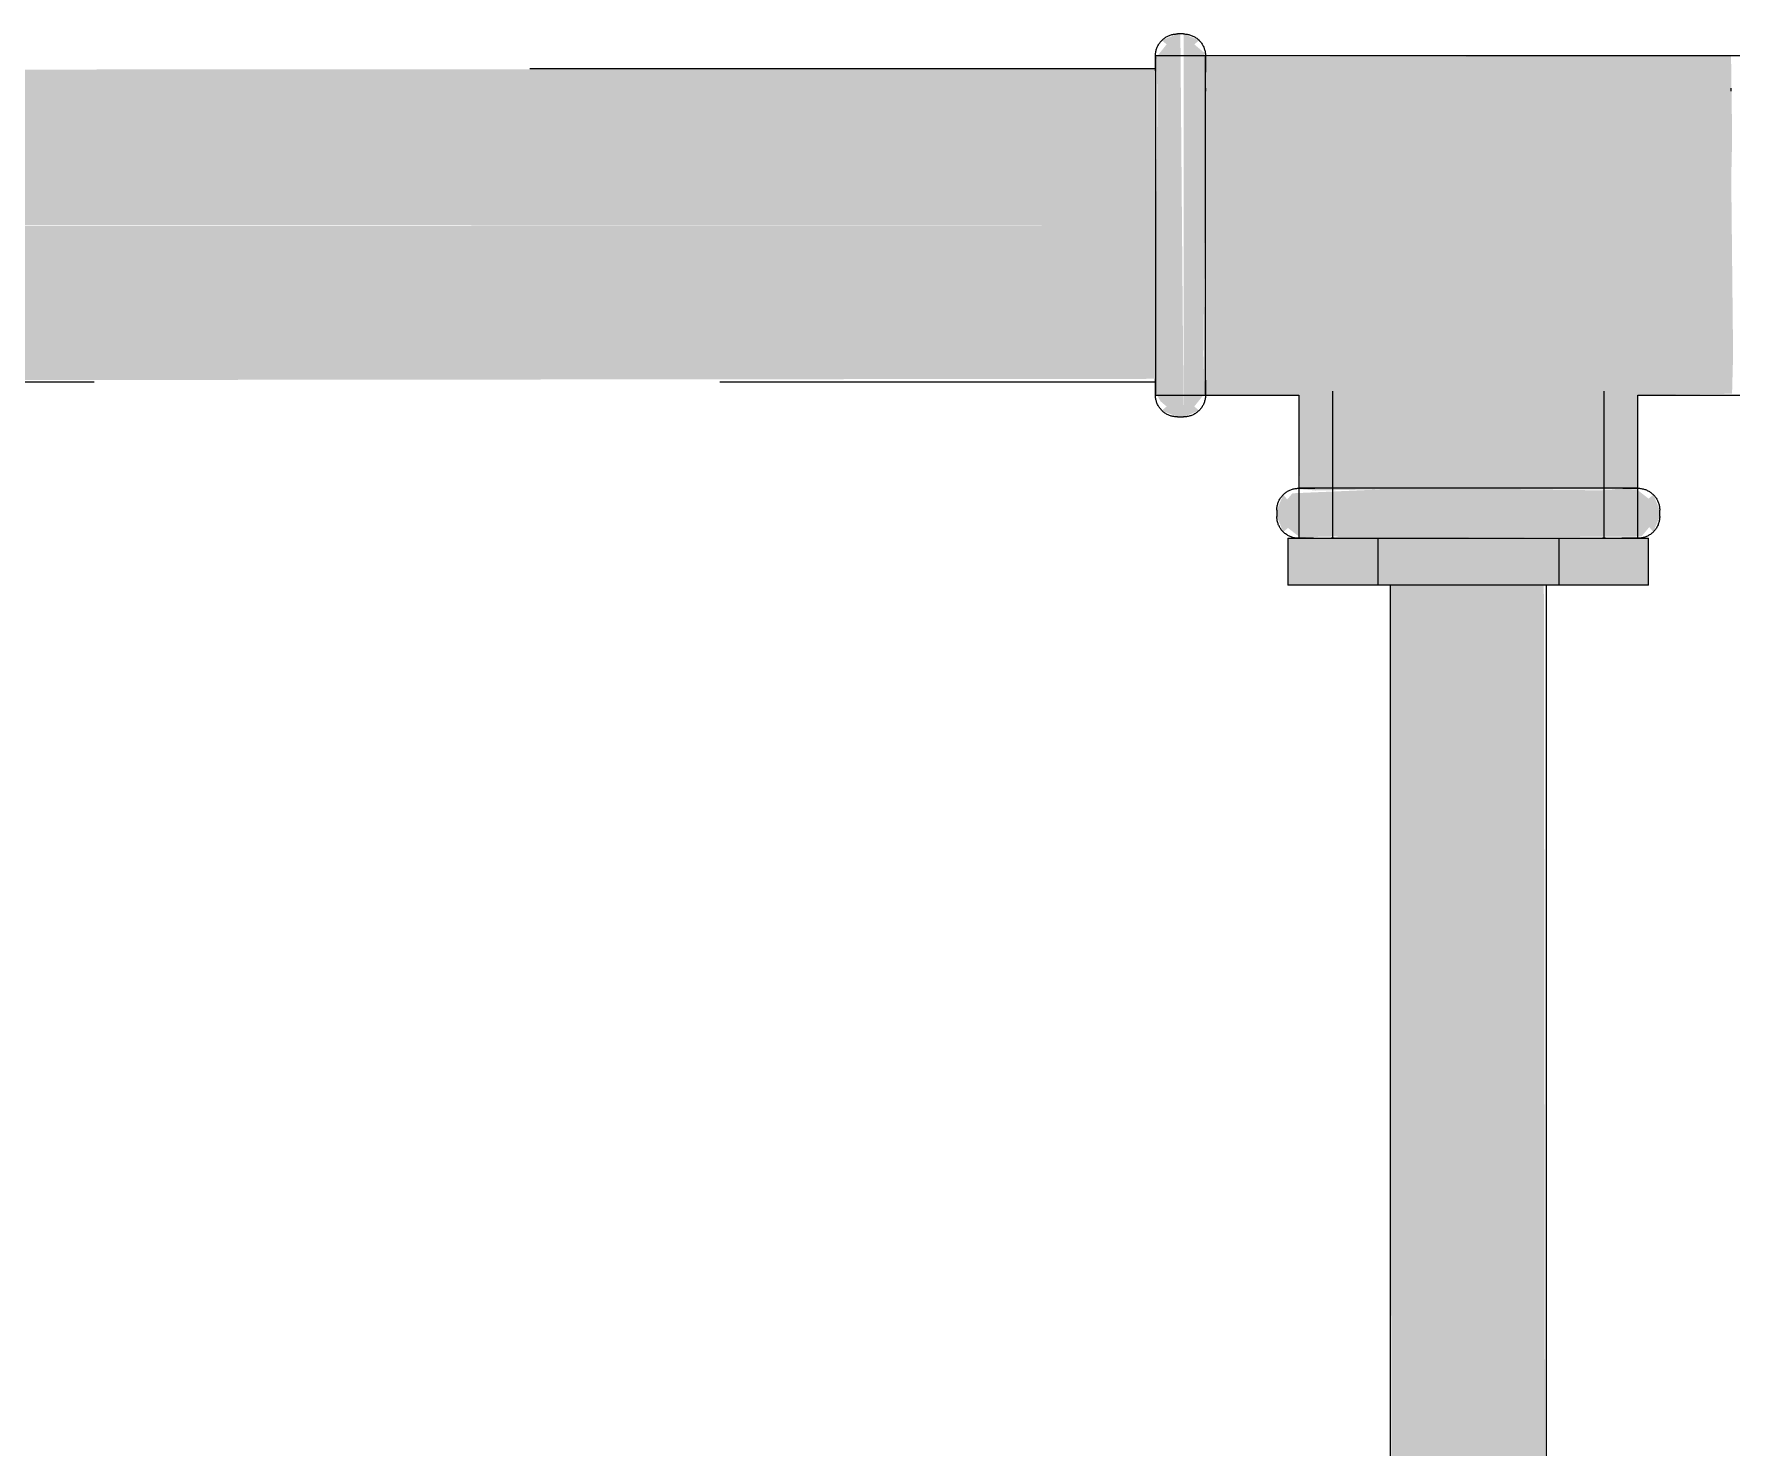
# Model space of a CAD drawing. Header units: metres. Extents: x 5 to 242, y -3 to 162.
# Drawn here: x 17.7074 to 17.9786, y 117.569 to 117.7948 of the extents above; entities that cross this region are included whole.
import ezdxf

# ---------------------------------------------------------------- set-up
doc = ezdxf.new("R2010")
doc.units = ezdxf.units.M
doc.linetypes.add('Aligning Line', pattern=[0.011999999364568484, 0.005999999682284242, -0.005999999682284242])
doc.layers.add('P-PIPE', color=7, linetype='Continuous', lineweight=5)

msp = doc.modelspace()

# ---------------------------------------------------------------- hatches: boundary and pattern name
at = {"layer": 'P-PIPE', "true_color": 0x7f7f7f}
for points in [[(17.89012752070721, 117.7335843424149), (17.89012752070721, 117.7947843424149), (17.88765264697305, 117.793759216149), (17.88841930943518, 117.7931196539487), (17.88678744790097, 117.7910780890594), (17.88695413481025, 117.7848839158148), (17.88666676756772, 117.7571670884713), (17.88665033600405, 117.7425337073203), (17.88678744790217, 117.7372905957627), (17.88743326944235, 117.7360779351123), (17.88841930945647, 117.735249030934), (17.88765264697305, 117.7346094686807), (17.88871016585853, 117.7341714300159)], [(17.89012752070721, 117.7335843424149), (17.89112752070723, 117.7335843424149), (17.89061321364643, 117.7947843424149), (17.89012752070721, 117.7947843424149), (17.89012752070721, 117.735249030934)], [(17.89112752070723, 117.7335843424149), (17.89360239444137, 117.7346094686807), (17.89283573193821, 117.7352490309903), (17.89446759350916, 117.7372905957837), (17.89430090659961, 117.7434847690794), (17.89455937500699, 117.7711983385371), (17.89444771094476, 117.7777343424149), (17.89441992707209, 117.7917879169122), (17.89283573197186, 117.7931196539363), (17.89360239444137, 117.793759216149), (17.89112752070723, 117.7947843424149), (17.89112752070723, 117.7365063824009)], [(17.91221859185937, 117.7218245923108), (17.92961352458487, 117.7221200833758), (17.94000863895667, 117.722033325782), (17.95943669537969, 117.7219900927776), (17.96191493026369, 117.7219220612366), (17.96372752070715, 117.7221843424149), (17.96372752070715, 117.7370843424149), (17.93662752070715, 117.7641843424149), (17.90952752070713, 117.7370843424149), (17.90973377409341, 117.7220244152148), (17.91187160067923, 117.7218630915703)], [(17.9498100393395, 117.7186843424148), (17.96722752070711, 117.7186843424148), (17.96620239444127, 117.721159216149), (17.96544700209991, 117.720530341601), (17.96352126734375, 117.7220244152166), (17.95732709409174, 117.7218577283089), (17.92895197399534, 117.7221540195213), (17.92286992797747, 117.7220036425), (17.90852111335737, 117.7213785936426), (17.90769220918705, 117.7203925536774), (17.90705264697297, 117.721159216149), (17.90602752070711, 117.7186843424148), (17.94899022192612, 117.7186843424148)], [(17.94989170186564, 117.7176843424149), (17.96722752070711, 117.7176843424149), (17.96722752070711, 117.7186843424148), (17.90602752070711, 117.7186843424148), (17.90602752070711, 117.7176843424149), (17.94899022192612, 117.7176843424149)], [(17.91487837937848, 117.7141843424149), (17.96430548072104, 117.7144804228661), (17.96556283216923, 117.7159761311715), (17.96620239444127, 117.7152094686807), (17.96722752070711, 117.7176843424149), (17.90602752070711, 117.7176843424149), (17.90705264697297, 117.7152094686807), (17.90780803931436, 117.715838343009), (17.90973377405763, 117.7143442696081), (17.9159279472876, 117.7145109565164), (17.91470316015956, 117.7141843424149)], [(17.91489411664728, 117.7066843424149), (17.92214549054351, 117.7066843424149), (17.92214549054351, 117.7141843424149), (17.90780803931436, 117.7141843424149), (17.90780803931436, 117.7066843424149), (17.91470316015956, 117.7066843424149)], [(17.94899022192612, 117.7066843424149), (17.95110955087077, 117.7066843424149), (17.95110955087077, 117.7141843424149), (17.92214549054351, 117.7141843424149), (17.92214549054351, 117.7066843424149), (17.94895106668041, 117.7066843424149)], [(17.95181624353317, 117.7066843424149), (17.96544700209991, 117.7066843424149), (17.96544700209991, 117.7141843424149), (17.95110955087077, 117.7141843424149), (17.95110955087077, 117.7066843424149)]]:
    msp.add_hatch(color=8, dxfattribs=at).paths.add_polyline_path(points)
h = msp.add_hatch(color=8, dxfattribs=at)
h.paths.add_polyline_path([(17.89445374316094, 117.7370843424149), (17.90952752070713, 117.7370843424149), (17.93662752070715, 117.7641843424149), (17.96372752070715, 117.7370843424149), (17.97878744790316, 117.7372905957566), (17.97895413480508, 117.7434847688918), (17.97865764860563, 117.7717192496867), (17.97880231609321, 117.7781735393615), (17.97862752070714, 117.7912843424149), (17.89446759350933, 117.7910780890378), (17.89430090659539, 117.7848839156401), (17.89459786260747, 117.7565087405196), (17.89444568563329, 117.7502663063541), (17.89446759350916, 117.7372905957837)])
h.paths.add_polyline_path([(17.88662752070712, 117.7370843424149), (17.88678744790217, 117.7372905957627), (17.88695413480734, 117.7434847689478), (17.88662752070712, 117.7372905957627)])
h.paths.add_polyline_path([(17.98645374316209, 117.7370843424149), (17.98662752070712, 117.7372905957677), (17.98646759350915, 117.7372905957677)])
h.paths.add_polyline_path([(17.88662752070712, 117.7428939370952), (17.88676012736988, 117.7518607964514), (17.88662752070712, 117.7434847689478)])
h.paths.add_polyline_path([(17.88662752070712, 117.7561975188956), (17.88667646179665, 117.7714370532213), (17.88662752070712, 117.7641843424149), (17.88662752070712, 117.7571703462926)])
h.paths.add_polyline_path([(17.98627267309458, 117.7818620119445), (17.98662752070712, 117.7912843424149), (17.98646759350638, 117.7910780890788), (17.98630090658287, 117.78488391592), (17.98628654666287, 117.783346936185)])
at = {"layer": 'P-PIPE', "true_color": 0xc0c0c0}
for points in [[(17.88662752070712, 117.7641843424149), (17.88662752070712, 117.7891843424149), (17.43612752403077, 117.7889678752379), (17.43612752403077, 117.7641843424149), (17.83223620536674, 117.7641843424149)], [(17.44339159176876, 117.7391843424149), (17.88662752070712, 117.7396721621411), (17.88662752070712, 117.7641843424149), (17.43612752403077, 117.7639211692997), (17.43637170694005, 117.7391843424149)], [(17.93662752070715, 117.3807843424149), (17.93662752070715, 117.7066843424149), (17.92412752070712, 117.7066843424149), (17.92461665989168, 117.3807843424149), (17.93365696564619, 117.3807843424149)], [(17.93662752070715, 117.3807843424149), (17.94912752070711, 117.3807843424149), (17.94870159353573, 117.7066843424149), (17.93662752070715, 117.7066843424149), (17.93662752070715, 117.3999955551519)]]:
    msp.add_hatch(color=9, dxfattribs=at).paths.add_polyline_path(points)

# ---------------------------------------------------------------- linework, layer by layer
at = {"layer": 'P-PIPE'}
for p, q in [((17.89112752070723, 117.7947843424149), (17.89012752070721, 117.7947843424149)), ((17.98662752070712, 117.7912843424149), (17.88662752070712, 117.7912843424149)), ((17.88662752070701, 117.7912843424148), (17.88662752070701, 117.7862795360832)), ((17.88662752070701, 117.7861111532518), (17.88662752070701, 117.7731419639129)), ((17.88662752070711, 117.7861087029623), (17.88662752070711, 117.7856310378325)), ((17.8946275207071, 117.7861087029623), (17.8946275207071, 117.7856310378325)), ((17.97862752070701, 117.7856310378325), (17.97862752070701, 117.7861087029623)), ((17.88662752070701, 117.7726135680567), (17.88662752070701, 117.7557551167729)), ((17.88662752070701, 117.7552267209167), (17.88662752070701, 117.7422575316213)), ((17.88662752070711, 117.742737646997), (17.88662752070711, 117.7422599818672)), ((17.88662752070701, 117.7420891487463), (17.88662752070701, 117.7370843424148)), ((17.88662752070712, 117.7370843424149), (17.90952752070714, 117.7370843424149)), ((17.90952752070714, 117.7370843424149), (17.90952752070714, 117.7141843424149)), ((17.91492752070712, 117.7376843424149), (17.91492752070712, 117.7141843424149)), ((17.95832752070713, 117.7141843424149), (17.95832752070713, 117.7376843424149)), ((17.96372752070715, 117.7370843424149), (17.98662752070712, 117.7370843424149)), ((17.96372752070715, 117.7141843424149), (17.96372752070715, 117.7370843424149)), ((17.89012752070721, 117.7335843424149), (17.89112752070723, 117.7335843424149)), ((17.90602752070711, 117.7186843424148), (17.90602752070711, 117.7176843424149)), ((17.96722752070711, 117.7176843424149), (17.96722752070711, 117.7186843424148)), ((17.90780803931426, 117.7141843424148), (17.91045093081459, 117.7141843424148)), ((17.90780803931425, 117.7141843424148), (17.90780803931425, 117.7066843424148)), ((17.90952752070702, 117.7141843424148), (17.9145323270386, 117.7141843424148)), ((17.91470070987423, 117.7141843424148), (17.91966323013403, 117.7141843424148)), ((17.91518082528926, 117.7141843424148), (17.91470316015943, 117.7141843424148)), ((17.91980171778617, 117.7141843424148), (17.9221454905434, 117.7141843424148)), ((17.9221454905434, 117.7141843424148), (17.9267729853091, 117.7141843424148)), ((17.9221454905434, 117.7141843424148), (17.9221454905434, 117.7066843424148)), ((17.92668698471348, 117.7141843424148), (17.92766989920662, 117.7141843424148)), ((17.92819829506513, 117.7141843424148), (17.9450567463489, 117.7141843424148)), ((17.94558514220745, 117.7141843424148), (17.94656805670056, 117.7141843424148)), ((17.94648205610494, 117.7141843424148), (17.95110955087064, 117.7141843424148)), ((17.95110955087064, 117.7141843424148), (17.95340981697264, 117.7141843424148)), ((17.95110955087064, 117.7141843424148), (17.95110955087064, 117.7066843424148)), ((17.95354888883286, 117.7141843424148), (17.95855433148461, 117.7141843424148)), ((17.95855188125455, 117.7141843424148), (17.95807421612479, 117.7141843424148)), ((17.95872271437545, 117.7141843424148), (17.96280411059945, 117.7141843424148)), ((17.96280411059945, 117.7141843424148), (17.96544700209979, 117.7141843424148)), ((17.96544700209979, 117.7066843424148), (17.96544700209979, 117.7141843424148)), ((17.9221454905434, 117.7066843424148), (17.90780803931426, 117.7066843424148)), ((17.95110955087064, 117.7066843424148), (17.9221454905434, 117.7066843424148)), ((17.92412752070712, 117.7066843424149), (17.92412752070712, 117.3793915994729)), ((17.94912752070714, 117.379693638412), (17.94912752070715, 117.7066843424149)), ((17.96544700209979, 117.7066843424148), (17.95110955087064, 117.7066843424148))]:
    msp.add_line(p, q, dxfattribs=at)
at = {"layer": 'P-PIPE', "linetype": 'Aligning Line', "lineweight": 15}
for p, q in [((17.88662752070712, 117.7891843424149), (17.41702752403079, 117.7891843424149)), ((17.41702752403079, 117.7391843424149), (17.88662752070712, 117.7391843424149))]:
    msp.add_line(p, q, dxfattribs=at)
at = {"layer": 'P-PIPE', "flags": 128}
for points in [[(17.88662752070721, 117.7912843424149), (17.88663032033392, 117.7914243050845), (17.88663871473514, 117.7915640438438), (17.88665269048172, 117.7917033351404), (17.88667222521541, 117.791841956138), (17.88669728768477, 117.7919796850727), (17.88672783779525, 117.7921163016074), (17.88676382667312, 117.7922515871848), (17.88680519674394, 117.792385325377), (17.88685188182434, 117.7925173022313), (17.88690380722821, 117.7926473066129), (17.88696088988594, 117.7927751305426), (17.88702303847748, 117.7929005695293), (17.88709015357836, 117.7930234228973), (17.88716212781867, 117.7931434941076), (17.88723884605504, 117.7932605910718), (17.88732018555463, 117.7933745264596), (17.88740601619158, 117.7934851179989), (17.88749620065522, 117.7935921887668), (17.88759059466962, 117.7936955674728), (17.8876890472245, 117.793795088733), (17.88779140081679, 117.7938905933348), (17.88789749170252, 117.793981928491), (17.88800715015896, 117.794068948085), (17.88812020075596, 117.7941515129039), (17.88823646263667, 117.7942294908617), (17.88835574980689, 117.7943027572102), (17.88847787143261, 117.794371194739), (17.88860263214524, 117.7944346939625), (17.88872983235429, 117.7944931532956), (17.88885926856655, 117.7945464792158), (17.88899073371169, 117.7945945864129), (17.88912401747352, 117.7946373979259), (17.88925890662644, 117.7946748452653), (17.88939518537659, 117.7947068685234), (17.88953263570706, 117.7947334164698), (17.88967103772661, 117.7947544466335), (17.8898101700216, 117.7947699253708), (17.88994981000995, 117.7947798279188), (17.8900897342975, 117.7947841384357), (17.89012752070721, 117.7947843424149)], [(17.89112752070723, 117.7947843424149), (17.89126748337686, 117.7947815427882), (17.89140722213611, 117.7947731483869), (17.89154651343274, 117.7947591726404), (17.89168513443036, 117.7947396379067), (17.89182286336498, 117.7947145754373), (17.8919594798997, 117.7946840253269), (17.8920947654772, 117.7946480364489), (17.89222850366937, 117.7946066663782), (17.89236048052368, 117.7945599812977), (17.8924904849053, 117.7945080558939), (17.89261830883494, 117.7944509732361), (17.8927437478216, 117.7943888246446), (17.89286660118967, 117.7943217095438), (17.89298667239993, 117.7942497353034), (17.89310376936412, 117.7941730170671), (17.89321770475198, 117.7940916775675), (17.89332829629129, 117.7940058469305), (17.89343536705911, 117.7939156624669), (17.8935387457651, 117.7938212684525), (17.89363826702537, 117.7937228158976), (17.89373377162713, 117.7936204623053), (17.89382510678335, 117.7935143714196), (17.89391212637734, 117.7934047129631), (17.89399469119627, 117.7932916623661), (17.89407266915406, 117.7931754004854), (17.89414593550255, 117.7930561133152), (17.8942143730313, 117.7929339916895), (17.89427787225482, 117.7928092309768), (17.89433633158791, 117.7926820307678), (17.8943896575081, 117.7925525945555), (17.89443776470529, 117.7924211294104), (17.89448057621824, 117.7922878456486), (17.89451802355764, 117.7921529564956), (17.89455004681575, 117.7920166777455), (17.89457659476217, 117.791879227415), (17.89459762492589, 117.7917408253955), (17.89461310366309, 117.7916016931005), (17.89462300621113, 117.7914620531121), (17.89462731672801, 117.7913221288246), (17.89462752070722, 117.7912843424149)], [(17.88662752070721, 117.7889114220086), (17.88662752070721, 117.7893351128616), (17.88662752070721, 117.789718567847), (17.88662752070721, 117.7900611735188), (17.88662752070721, 117.7903623817809), (17.88662752070721, 117.7906217107643), (17.88662752070721, 117.7908387455981), (17.88662752070721, 117.7910131390727), (17.88662752070721, 117.7911446121959), (17.88662752070721, 117.7912329546387), (17.88662752070721, 117.7912780250719), (17.88662752070721, 117.7912843424149)], [(17.88662752070721, 117.7912843424149), (17.88662752070721, 117.7912626653054), (17.88662752070721, 117.7911976686557), (17.88662752070721, 117.7910894564465), (17.88662752070721, 117.7909382017943), (17.88662752070721, 117.7907441466744), (17.88662752070721, 117.7905076015333), (17.88662752070721, 117.7902289447931), (17.88662752070721, 117.7899086222449), (17.88662752070721, 117.7895471463365), (17.88662752070721, 117.7891450953524), (17.88662752070721, 117.7887031124881), (17.88662752070721, 117.7882219048222), (17.88662752070721, 117.7877022421841), (17.88662752070721, 117.7871449559233), (17.88662752070721, 117.7865509375789), (17.88662752070721, 117.7859211374535), (17.88662752070721, 117.785256563093), (17.88662752070721, 117.7845582776746), (17.88662752070721, 117.783827398306), (17.88662752070721, 117.7830650942382), (17.88662752070721, 117.7822725849952), (17.88662752070721, 117.7814511384227), (17.88662752070721, 117.7806020686599), (17.88662752070721, 117.7797267340375), (17.88662752070721, 117.7788265349039), (17.88662752070721, 117.7779029113859), (17.88662752070721, 117.776957341084), (17.88662752070721, 117.775991336709), (17.88662752070721, 117.7750064436618), (17.88662752070721, 117.7740042375612), (17.88662752070721, 117.7729863217232), (17.88662752070721, 117.7719543245959), (17.88662752070721, 117.7709098971547), (17.88662752070721, 117.7698547102605), (17.88662752070721, 117.7687904519875), (17.88662752070721, 117.7677188249217), (17.88662752070721, 117.7666415434378), (17.88662752070721, 117.7655603309566), (17.88662752070721, 117.7644769171872), (17.88662752070721, 117.7633930353605), (17.88662752070721, 117.7623104194564), (17.88662752070721, 117.7612308014292), (17.88662752070721, 117.7601559084375), (17.88662752070721, 117.7590874600809), (17.88662752070721, 117.7580271656487), (17.88662752070721, 117.7569767213859), (17.88662752070721, 117.7559378077791), (17.88662752070721, 117.7549120868687), (17.88662752070721, 117.7539011995891), (17.88662752070721, 117.7529067631444), (17.88662752070721, 117.7519303684209), (17.88662752070721, 117.7509735774416), (17.88662752070721, 117.7500379208682), (17.88662752070721, 117.7491248955515), (17.88662752070721, 117.7482359621372), (17.88662752070721, 117.7473725427294), (17.88662752070721, 117.7465360186146), (17.88662752070721, 117.7457277280531), (17.88662752070721, 117.7449489641375), (17.88662752070721, 117.7442009727237), (17.88662752070721, 117.7434849504386), (17.88662752070721, 117.7428020427649), (17.88662752070721, 117.7421533422095), (17.88662752070721, 117.7415398865546), (17.88662752070721, 117.7409626571986), (17.88662752070721, 117.7404225775852), (17.88662752070721, 117.7399205117266), (17.88662752070721, 117.7394572628211), (17.88662752070721, 117.7390335719682), (17.88662752070721, 117.7386501169828), (17.88662752070721, 117.738307511311), (17.88662752070721, 117.7380063030489), (17.88662752070721, 117.7377469740654), (17.88662752070721, 117.7375299392316), (17.88662752070721, 117.737355545757), (17.88662752070721, 117.7372240726338), (17.88662752070721, 117.7371357301911), (17.88662752070721, 117.7370906597579), (17.88662752070721, 117.7370843424149)], [(17.89462752070722, 117.7912843424149), (17.89462752070722, 117.7912626653054), (17.89462752070722, 117.7911976686557), (17.89462752070722, 117.7910894564465), (17.89462752070722, 117.7909382017943), (17.89462752070722, 117.7907441466744), (17.89462752070722, 117.7905076015333), (17.89462752070722, 117.7902289447931), (17.89462752070722, 117.7899086222449), (17.89462752070722, 117.7895471463365), (17.89462752070722, 117.7891450953524), (17.89462752070722, 117.7887031124881)], [(17.89462752070722, 117.7370843424149), (17.89462752070722, 117.7371060195243), (17.89462752070722, 117.7371710161741), (17.89462752070722, 117.7372792283832), (17.89462752070722, 117.7374304830354), (17.89462752070722, 117.7376245381554), (17.89462752070722, 117.7378610832964), (17.89462752070722, 117.7381397400366), (17.89462752070722, 117.7384600625848), (17.89462752070722, 117.7388215384932), (17.89462752070722, 117.7392235894774), (17.89462752070722, 117.7396655723416), (17.89462752070722, 117.7401467800075), (17.89462752070722, 117.7406664426456), (17.89462752070722, 117.7412237289064), (17.89462752070722, 117.7418177472508), (17.89462752070722, 117.7424475473762), (17.89462752070722, 117.7431121217367), (17.89462752070722, 117.7438104071552), (17.89462752070722, 117.7445412865238), (17.89462752070722, 117.7453035905916), (17.89462752070722, 117.7460960998346), (17.89462752070722, 117.7469175464071), (17.89462752070722, 117.7477666161698), (17.89462752070722, 117.7486419507923), (17.89462752070722, 117.7495421499258), (17.89462752070722, 117.7504657734439), (17.89462752070722, 117.7514113437458), (17.89462752070722, 117.7523773481208), (17.89462752070722, 117.753362241168), (17.89462752070722, 117.7543644472686), (17.89462752070722, 117.7553823631066), (17.89462752070722, 117.7564143602338), (17.89462752070722, 117.7574587876751), (17.89462752070722, 117.7585139745692), (17.89462752070722, 117.7595782328423), (17.89462752070722, 117.7606498599081), (17.89462752070722, 117.7617271413919), (17.89462752070722, 117.7628083538732), (17.89462752070722, 117.7638917676426), (17.89462752070722, 117.7649756494692), (17.89462752070722, 117.7660582653734), (17.89462752070722, 117.7671378834006), (17.89462752070722, 117.7682127763922), (17.89462752070722, 117.7692812247489), (17.89462752070722, 117.7703415191811), (17.89462752070722, 117.7713919634439), (17.89462752070722, 117.7724308770506), (17.89462752070722, 117.773456597961), (17.89462752070722, 117.7744674852406), (17.89462752070722, 117.7754619216853), (17.89462752070722, 117.7764383164089), (17.89462752070722, 117.7773951073881), (17.89462752070722, 117.7783307639616), (17.89462752070722, 117.7792437892783), (17.89462752070722, 117.7801327226925), (17.89462752070722, 117.7809961421004), (17.89462752070722, 117.7818326662152), (17.89462752070722, 117.7826409567766), (17.89462752070722, 117.7834197206923), (17.89462752070722, 117.784167712106), (17.89462752070722, 117.7848837343912), (17.89462752070722, 117.7855666420648), (17.89462752070722, 117.7862153426203), (17.89462752070722, 117.7868287982751), (17.89462752070722, 117.7874060276312), (17.89462752070722, 117.7879461072446), (17.89462752070722, 117.7884481731031), (17.89462752070722, 117.7889114220086), (17.89462752070722, 117.7893351128616), (17.89462752070722, 117.789718567847), (17.89462752070722, 117.7900611735188), (17.89462752070722, 117.7903623817809), (17.89462752070722, 117.7906217107643), (17.89462752070722, 117.7908387455981), (17.89462752070722, 117.7910131390727), (17.89462752070722, 117.7911446121959), (17.89462752070722, 117.7912329546387), (17.89462752070722, 117.7912780250719), (17.89462752070722, 117.7912843424149)], [(17.88662752070721, 117.7370843424149), (17.88662752070721, 117.7371060195243), (17.88662752070721, 117.7371710161741), (17.88662752070721, 117.7372792283832), (17.88662752070721, 117.7374304830354), (17.88662752070721, 117.7376245381554), (17.88662752070721, 117.7378610832964), (17.88662752070721, 117.7381397400366), (17.88662752070721, 117.7384600625848), (17.88662752070721, 117.7388215384932), (17.88662752070721, 117.7392235894774), (17.88662752070721, 117.7396655723416)], [(17.89462752070722, 117.7394572628211), (17.89462752070722, 117.7390335719682), (17.89462752070722, 117.7386501169828), (17.89462752070722, 117.738307511311), (17.89462752070722, 117.7380063030489), (17.89462752070722, 117.7377469740654), (17.89462752070722, 117.7375299392316), (17.89462752070722, 117.737355545757), (17.89462752070722, 117.7372240726338), (17.89462752070722, 117.7371357301911), (17.89462752070722, 117.7370906597579), (17.89462752070722, 117.7370843424149)], [(17.89012752070721, 117.7335843424149), (17.88998755803756, 117.7335871420416), (17.88984781927834, 117.7335955364428), (17.8897085279817, 117.7336095121894), (17.88956990698405, 117.7336290469231), (17.88943217804945, 117.7336541093924), (17.88929556151471, 117.7336846595029), (17.88916027593723, 117.7337206483808), (17.88902653774505, 117.7337620184516), (17.88889456089075, 117.733808703532), (17.88876455650916, 117.7338606289359), (17.88863673257947, 117.7339177115936), (17.88851129359281, 117.7339798601851), (17.88838844022476, 117.734046975286), (17.8882683690145, 117.7341189495263), (17.88815127205034, 117.7341956677627), (17.88803733666245, 117.7342770072623), (17.88792674512314, 117.7343628378992), (17.88781967435531, 117.7344530223629), (17.88771629564934, 117.7345474163773), (17.88761677438909, 117.7346458689321), (17.8875212697873, 117.7347482225244), (17.88742993463106, 117.7348543134102), (17.88734291503708, 117.7349639718666), (17.88726035021817, 117.7350770224636), (17.88718237226037, 117.7351932843443), (17.88710910591185, 117.7353125715146), (17.88704066838312, 117.7354346931403), (17.88697716915959, 117.7355594538529), (17.88691870982652, 117.735686654062), (17.88686538390635, 117.7358160902742), (17.88681727670914, 117.7359475554193), (17.8867744651962, 117.7360808391812), (17.88673701785679, 117.7362157283341), (17.88670499459867, 117.7363520070842), (17.88667844665227, 117.7364894574147), (17.88665741648853, 117.7366278594343), (17.88664193775134, 117.7367669917292), (17.88663203520329, 117.7369066317176), (17.88662772468642, 117.7370465560052), (17.88662752070721, 117.7370843424149)], [(17.89462752070722, 117.7370843424149), (17.89462472108053, 117.7369443797452), (17.89461632667928, 117.736804640986), (17.8946023509327, 117.7366653496893), (17.89458281619905, 117.7365267286917), (17.89455775372966, 117.7363889997571), (17.89452720361919, 117.7362523832224), (17.89449121474129, 117.7361170976449), (17.8944498446705, 117.7359833594527), (17.8944031595901, 117.7358513825984), (17.89435123418625, 117.7357213782168), (17.8942941515285, 117.7355935542872), (17.89423200293696, 117.7354681153005), (17.89416488783608, 117.7353452619324), (17.89409291359577, 117.7352251907221), (17.8940161953594, 117.735108093758), (17.89393485585981, 117.7349941583701), (17.89384902522285, 117.7348835668308), (17.8937588407592, 117.734776496063), (17.89366444674479, 117.734673117357), (17.89356599418993, 117.7345735960967), (17.89346364059766, 117.734478091495), (17.89335754971189, 117.7343867563387), (17.89324789125548, 117.7342997367447), (17.89313484065848, 117.7342171719258), (17.89301857877776, 117.734139193968), (17.89289929160752, 117.7340659276195), (17.89277716998184, 117.7339974900908), (17.89265240926919, 117.7339339908673), (17.89252520906012, 117.7338755315342), (17.89239577284788, 117.733822205614), (17.89226430770275, 117.7337740984168), (17.89213102394092, 117.7337312869038), (17.89199613478799, 117.7336938395645), (17.89185985603784, 117.7336618163064), (17.89172240570737, 117.7336352683599), (17.89158400368781, 117.7336142381962), (17.89144487139282, 117.733598759459), (17.8913052314045, 117.7335888569109), (17.89116530711692, 117.7335845463941), (17.89112752070723, 117.7335843424149)], [(17.90602752070711, 117.7186843424148), (17.90603032033378, 117.7188243050845), (17.90603871473505, 117.7189640438437), (17.90605269048163, 117.7191033351404), (17.90607222521531, 117.719241956138), (17.90609728768466, 117.7193796850726), (17.90612783779511, 117.7195163016074), (17.90616382667301, 117.7196515871848), (17.90620519674381, 117.719785325377), (17.90625188182423, 117.7199173022313), (17.9063038072281, 117.7200473066129), (17.90636088988583, 117.7201751305426), (17.90642303847739, 117.7203005695293), (17.90649015357823, 117.7204234228973), (17.90656212781856, 117.7205434941076), (17.90663884605495, 117.7206605910717), (17.90672018555451, 117.7207745264596), (17.90680601619147, 117.7208851179989), (17.90689620065513, 117.7209921887668), (17.90699059466951, 117.7210955674727), (17.9070890472244, 117.721195088733), (17.90719140081666, 117.7212905933348), (17.90729749170242, 117.721381928491), (17.90740715015885, 117.721468948085), (17.90752020075585, 117.7215515129039), (17.90763646263659, 117.7216294908617), (17.90775574980678, 117.7217027572102), (17.90787787143249, 117.721771194739), (17.90800263214513, 117.7218346939625), (17.90812983235418, 117.7218931532956), (17.90825926856644, 117.7219464792157), (17.90839073371157, 117.7219945864129), (17.9085240174734, 117.7220373979259), (17.90865890662631, 117.7220748452653), (17.9087951853765, 117.7221068685234), (17.90893263570695, 117.7221334164698), (17.90907103772651, 117.7221544466335), (17.90921017002148, 117.7221699253707), (17.90934981000984, 117.7221798279188), (17.9094897342974, 117.7221841384357), (17.90952752070713, 117.7221843424149)], [(17.90952752070713, 117.7221843424149), (17.90954919781659, 117.7221843424149), (17.9096141944663, 117.7221843424149), (17.90972240667546, 117.7221843424149), (17.90987366132762, 117.7221843424149), (17.91006771644763, 117.7221843424149), (17.91030426158862, 117.7221843424149), (17.91058291832888, 117.7221843424149), (17.91090324087709, 117.7221843424149), (17.91126471678545, 117.7221843424149), (17.91166676776963, 117.7221843424149), (17.91210875063385, 117.7221843424149)], [(17.96372752070712, 117.7221843424149), (17.96370584359762, 117.7221843424149), (17.96364084694791, 117.7221843424149), (17.96353263473875, 117.7221843424149), (17.96338138008659, 117.7221843424149), (17.96318732496661, 117.7221843424149), (17.96295077982559, 117.7221843424149), (17.96267212308533, 117.7221843424149), (17.96235180053715, 117.7221843424149), (17.9619903246288, 117.7221843424149), (17.96158827364459, 117.7221843424149), (17.96114629078036, 117.7221843424149), (17.96066508311443, 117.7221843424149), (17.96014542047637, 117.7221843424149), (17.95958813421556, 117.7221843424149), (17.95899411587118, 117.7221843424149), (17.95836431574578, 117.7221843424149), (17.95769974138526, 117.7221843424149), (17.95700145596685, 117.7221843424149), (17.9562705765982, 117.7221843424149), (17.95550827253042, 117.7221843424149), (17.9547157632874, 117.7221843424149), (17.95389431671488, 117.7221843424149), (17.95304524695217, 117.7221843424149), (17.95216991232969, 117.7221843424149), (17.95126971319614, 117.7221843424149), (17.95034608967812, 117.7221843424149), (17.94940051937624, 117.7221843424149), (17.94843451500121, 117.7221843424149), (17.94744962195402, 117.7221843424149), (17.94644741585343, 117.7221843424149), (17.94542950001539, 117.7221843424149), (17.94439750288812, 117.7221843424149), (17.94335307544689, 117.7221843424149), (17.94229788855277, 117.7221843424149), (17.9412336302797, 117.7221843424149), (17.94016200321393, 117.7221843424149), (17.9390847217301, 117.7221843424149), (17.9380035092488, 117.7221843424149), (17.93692009547939, 117.7221843424149), (17.93583621365276, 117.7221843424149), (17.93475359774861, 117.7221843424149), (17.93367397972142, 117.7221843424149), (17.93259908672977, 117.7221843424149), (17.93153063837313, 117.7221843424149), (17.93047034394093, 117.7221843424149), (17.92941989967812, 117.7221843424149), (17.92838098607142, 117.7221843424149), (17.92735526516094, 117.7221843424149), (17.92634437788135, 117.7221843424149), (17.92534994143668, 117.7221843424149), (17.9243735467131, 117.7221843424149), (17.92341675573384, 117.7221843424149), (17.92248109916042, 117.7221843424149), (17.92156807384373, 117.7221843424149), (17.92067914042948, 117.7221843424149), (17.91981572102159, 117.7221843424149), (17.91897919690682, 117.7221843424149), (17.91817090634537, 117.7221843424149), (17.91739214242972, 117.7221843424149), (17.91664415101594, 117.7221843424149), (17.91592812873081, 117.7221843424149), (17.91524522105718, 117.7221843424149), (17.9145965205017, 117.7221843424149), (17.91398306484685, 117.7221843424149), (17.91340583549082, 117.7221843424149), (17.91286575587742, 117.7221843424149), (17.91236369001885, 117.7221843424149), (17.9119004411134, 117.7221843424149), (17.91147675026045, 117.7221843424149), (17.91109329527501, 117.7221843424149), (17.91075068960322, 117.7221843424149), (17.91044948134112, 117.7221843424149), (17.91019015235769, 117.7221843424149), (17.90997311752389, 117.7221843424149), (17.90979872404924, 117.7221843424149), (17.90966725092608, 117.7221843424149), (17.90957890848333, 117.7221843424149), (17.90953383805011, 117.7221843424149), (17.90952752070713, 117.7221843424149)], [(17.96135460030082, 117.7221843424149), (17.96177829115379, 117.7221843424149), (17.96216174613924, 117.7221843424149), (17.96250435181101, 117.7221843424149), (17.96280556007309, 117.7221843424149), (17.96306488905657, 117.7221843424149), (17.96328192389032, 117.7221843424149), (17.963456317365, 117.7221843424149), (17.96358779048815, 117.7221843424149), (17.9636761329309, 117.7221843424149), (17.96372120336413, 117.7221843424149), (17.96372752070712, 117.7221843424149)], [(17.96372752070712, 117.7221843424149), (17.96386748337676, 117.7221815427882), (17.964007222136, 117.7221731483869), (17.96414651343262, 117.7221591726404), (17.96428513443026, 117.7221396379067), (17.96442286336489, 117.7221145754373), (17.96455947989961, 117.7220840253268), (17.96469476547709, 117.722048036449), (17.96482850366925, 117.7220066663782), (17.96496048052357, 117.7219599812978), (17.96509048490519, 117.7219080558939), (17.96521830883485, 117.7218509732361), (17.96534374782151, 117.7217888246446), (17.96546660118956, 117.7217217095437), (17.96558667239984, 117.7216497353034), (17.96570376936401, 117.721573017067), (17.96581770475187, 117.7214916775675), (17.96592829629118, 117.7214058469305), (17.96603536705901, 117.7213156624669), (17.96613874576499, 117.7212212684525), (17.96623826702526, 117.7211228158976), (17.96633377162701, 117.7210204623053), (17.96642510678325, 117.7209143714196), (17.96651212637724, 117.7208047129631), (17.96659469119616, 117.7206916623661), (17.96667266915395, 117.7205754004854), (17.96674593550246, 117.7204561133152), (17.9668143730312, 117.7203339916895), (17.96687787225473, 117.7202092309768), (17.9669363315878, 117.7200820307678), (17.96698965750799, 117.7199525945555), (17.96703776470518, 117.7198211294104), (17.96708057621814, 117.7196878456486), (17.96711802355752, 117.7195529564956), (17.96715004681565, 117.7194166777455), (17.96717659476207, 117.719279227415), (17.96719762492579, 117.7191408253955), (17.967213103663, 117.7190016931005), (17.96722300621104, 117.7188620531121), (17.9672273167279, 117.7187221288246), (17.96722752070711, 117.7186843424148)], [(17.90952752070713, 117.7141843424149), (17.90938755803745, 117.7141871420416), (17.90924781927822, 117.7141955364428), (17.90910852798159, 117.7142095121894), (17.90896990698397, 117.7142290469231), (17.90883217804934, 117.7142541093924), (17.90869556151463, 117.7142846595029), (17.90856027593713, 117.7143206483808), (17.90842653774496, 117.7143620184516), (17.90829456089064, 117.714408703532), (17.90816455650904, 117.7144606289359), (17.9080367325794, 117.7145177115936), (17.90791129359272, 117.7145798601851), (17.90778844022466, 117.714646975286), (17.90766836901439, 117.7147189495263), (17.90755127205023, 117.7147956677627), (17.90743733666234, 117.7148770072623), (17.90732674512306, 117.7149628378992), (17.9072196743552, 117.7150530223629), (17.90711629564922, 117.7151474163773), (17.90701677438896, 117.7152458689322), (17.90692126978722, 117.7153482225244), (17.90682993463099, 117.7154543134102), (17.906742915037, 117.7155639718666), (17.90666035021806, 117.7156770224636), (17.90658237226029, 117.7157932843443), (17.90650910591177, 117.7159125715146), (17.90644066838301, 117.7160346931403), (17.90637716915951, 117.7161594538529), (17.90631870982641, 117.7162866540619), (17.90626538390623, 117.7164160902742), (17.90621727670903, 117.7165475554194), (17.90617446519609, 117.7166808391812), (17.90613701785671, 117.7168157283341), (17.90610499459859, 117.7169520070842), (17.90607844665215, 117.7170894574147), (17.90605741648844, 117.7172278594343), (17.90604193775123, 117.7173669917292), (17.90603203520318, 117.7175066317176), (17.90602772468631, 117.7176465560052), (17.90602752070711, 117.7176843424149)], [(17.96722752070711, 117.7176843424149), (17.96722472108043, 117.7175443797452), (17.96721632667918, 117.717404640986), (17.9672023509326, 117.7172653496894), (17.96718281619894, 117.7171267286917), (17.96715775372955, 117.7169889997571), (17.9671272036191, 117.7168523832224), (17.96709121474119, 117.7167170976449), (17.9670498446704, 117.7165833594527), (17.96700315958998, 117.7164513825984), (17.96695123418613, 117.7163213782168), (17.96689415152836, 117.7161935542871), (17.96683200293685, 117.7160681153005), (17.96676488783599, 117.7159452619324), (17.96669291359568, 117.7158251907222), (17.96661619535931, 117.715708093758), (17.96653485585971, 117.7155941583701), (17.96644902522274, 117.7154835668308), (17.96635884075913, 117.715376496063), (17.96626444674472, 117.715273117357), (17.96616599418982, 117.7151735960967), (17.96606364059755, 117.715078091495), (17.96595754971183, 117.7149867563387), (17.96584789125535, 117.7148997367447), (17.96573484065837, 117.7148171719258), (17.96561857877765, 117.714739193968), (17.96549929160741, 117.7146659276195), (17.96537716998174, 117.7145974900908), (17.96525240926908, 117.7145339908672), (17.96512520906002, 117.7144755315342), (17.96499577284777, 117.714422205614), (17.96486430770264, 117.7143740984168), (17.96473102394083, 117.7143312869039), (17.96459613478788, 117.7142938395644), (17.96445985603773, 117.7142618163063), (17.96432240570726, 117.7142352683599), (17.96418400368769, 117.7142142381962), (17.96404487139274, 117.714198759459), (17.9639052314044, 117.714188856911), (17.96376530711683, 117.7141845463941), (17.96372752070712, 117.7141843424149)], [(17.9119004411134, 117.7141843424149), (17.91147675026045, 117.7141843424149), (17.91109329527501, 117.7141843424149), (17.91075068960322, 117.7141843424149), (17.91044948134112, 117.7141843424149), (17.91019015235769, 117.7141843424149), (17.90997311752389, 117.7141843424149), (17.90979872404924, 117.7141843424149), (17.90966725092608, 117.7141843424149), (17.90957890848333, 117.7141843424149), (17.90953383805011, 117.7141843424149), (17.90952752070713, 117.7141843424149)], [(17.90952752070713, 117.7141843424149), (17.90954919781659, 117.7141843424149), (17.9096141944663, 117.7141843424149), (17.90972240667546, 117.7141843424149), (17.90987366132762, 117.7141843424149), (17.91006771644763, 117.7141843424149), (17.91030426158862, 117.7141843424149), (17.91058291832888, 117.7141843424149), (17.91090324087709, 117.7141843424149), (17.91126471678545, 117.7141843424149), (17.91166676776963, 117.7141843424149), (17.91210875063385, 117.7141843424149), (17.91258995829979, 117.7141843424149), (17.91310962093785, 117.7141843424149), (17.91366690719866, 117.7141843424149), (17.91426092554306, 117.7141843424149), (17.91489072566844, 117.7141843424149), (17.91555530002896, 117.7141843424149), (17.91625358544739, 117.7141843424149), (17.91698446481603, 117.7141843424149), (17.91774676888382, 117.7141843424149), (17.91853927812681, 117.7141843424149), (17.91936072469933, 117.7141843424149), (17.92020979446208, 117.7141843424149), (17.92108512908456, 117.7141843424149), (17.92198532821807, 117.7141843424149), (17.92290895173612, 117.7141843424149), (17.923854522038, 117.7141843424149), (17.92482052641301, 117.7141843424149), (17.92580541946022, 117.7141843424149), (17.92680762556081, 117.7141843424149), (17.92782554139882, 117.7141843424149), (17.92885753852609, 117.7141843424149), (17.92990196596735, 117.7141843424149), (17.93095715286144, 117.7141843424149), (17.93202141113451, 117.7141843424149), (17.93309303820031, 117.7141843424149), (17.93417031968414, 117.7141843424149), (17.93525153216541, 117.7141843424149), (17.93633494593486, 117.7141843424149), (17.93741882776146, 117.7141843424149), (17.93850144366564, 117.7141843424149), (17.93958106169281, 117.7141843424149), (17.94065595468446, 117.7141843424149), (17.94172440304111, 117.7141843424149), (17.9427846974733, 117.7141843424149), (17.94383514173612, 117.7141843424149), (17.94487405534285, 117.7141843424149), (17.94589977625331, 117.7141843424149), (17.94691066353286, 117.7141843424149), (17.94790509997755, 117.7141843424149), (17.94888149470113, 117.7141843424149), (17.94983828568037, 117.7141843424149), (17.9507739422538, 117.7141843424149), (17.95168696757052, 117.7141843424149), (17.95257590098474, 117.7141843424149), (17.95343932039266, 117.7141843424149), (17.95427584450739, 117.7141843424149), (17.95508413506884, 117.7141843424149), (17.95586289898453, 117.7141843424149), (17.95661089039827, 117.7141843424149), (17.95732691268343, 117.7141843424149), (17.95800982035703, 117.7141843424149), (17.95865852091251, 117.7141843424149), (17.95927197656736, 117.7141843424149), (17.9598492059234, 117.7141843424149), (17.96038928553679, 117.7141843424149), (17.96089135139536, 117.7141843424149), (17.96135460030082, 117.7141843424149), (17.96177829115379, 117.7141843424149), (17.96216174613924, 117.7141843424149), (17.96250435181101, 117.7141843424149), (17.96280556007309, 117.7141843424149), (17.96306488905657, 117.7141843424149), (17.96328192389032, 117.7141843424149), (17.963456317365, 117.7141843424149), (17.96358779048815, 117.7141843424149), (17.9636761329309, 117.7141843424149), (17.96372120336413, 117.7141843424149), (17.96372752070712, 117.7141843424149)], [(17.96372752070712, 117.7141843424149), (17.96370584359762, 117.7141843424149), (17.96364084694791, 117.7141843424149), (17.96353263473875, 117.7141843424149), (17.96338138008659, 117.7141843424149), (17.96318732496661, 117.7141843424149), (17.96295077982559, 117.7141843424149), (17.96267212308533, 117.7141843424149), (17.96235180053715, 117.7141843424149), (17.9619903246288, 117.7141843424149), (17.96158827364459, 117.7141843424149), (17.96114629078036, 117.7141843424149)]]:
    msp.add_lwpolyline(points, dxfattribs=at)

doc.saveas('drawing.dxf')
